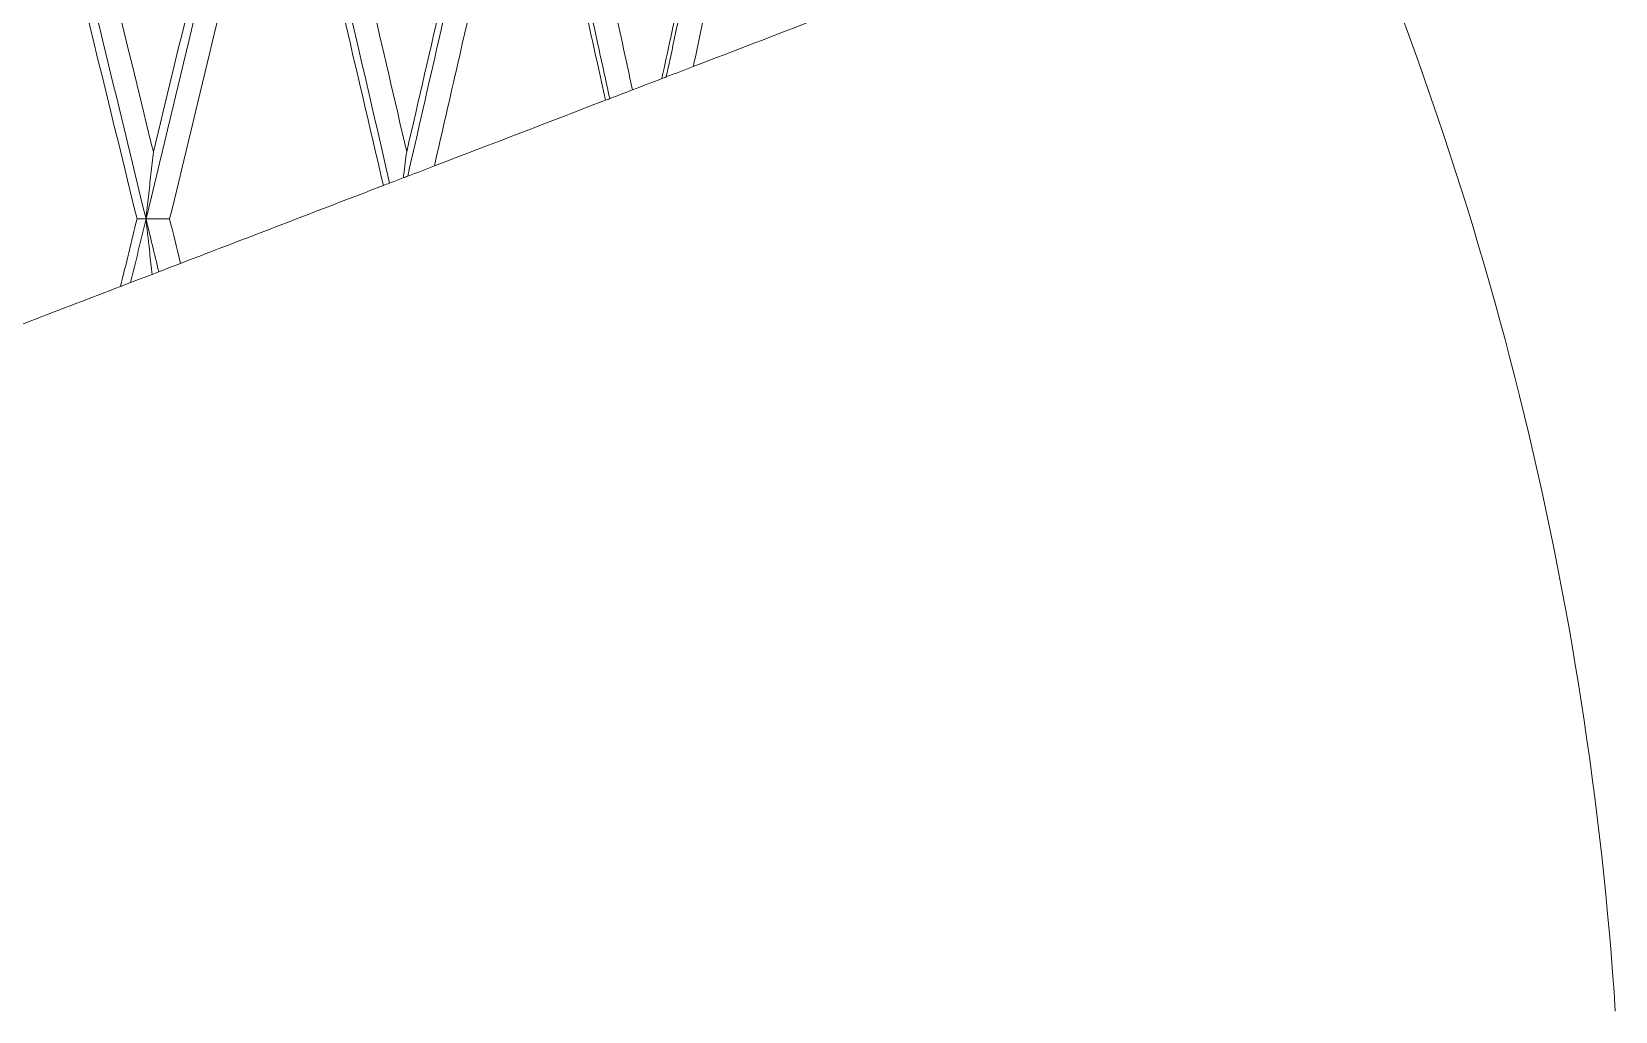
# Model space of a CAD drawing. Extents: x 1661 to 2451, y 0 to 579.
# Drawn here: x 2173.46 to 2182.55, y 425.28 to 430.9 of the extents above; entities that cross this region are included whole.
import ezdxf

# ---------------------------------------------------------------- set-up
doc = ezdxf.new("R2010")
doc.units = 0
doc.header["$LTSCALE"] = 10
doc.header["$MEASUREMENT"] = 0
doc.layers.add('1', color=7, linetype='CONTINUOUS')
doc.layers.add('2', color=7, linetype='CONTINUOUS', true_color=0xffffff)

msp = doc.modelspace()

# ---------------------------------------------------------------- linework, layer by layer
at = {"layer": '1', "color": 7, "linetype": 'Continuous', "lineweight": 18}
msp.add_arc((2162.5916, 423.9839), 20, 3.71754, 24.22934, dxfattribs=at)
at = {"layer": '2', "color": 7, "linetype": 'Continuous', "lineweight": 18}
for points in [[(2173.3632, 432.8887), (2173.4472, 432.5497), (2173.6148, 431.871), (2173.8644, 430.8512), (2174.0298, 430.1704), (2174.1122, 429.8297)], [(2173.4965, 432.8887), (2173.5702, 432.5922), (2173.7173, 431.9988), (2173.9366, 431.1075), (2174.0819, 430.5124), (2174.1543, 430.2147)], [(2174.8445, 432.8887), (2174.7641, 432.5497), (2174.6028, 431.8711), (2174.3586, 430.851), (2174.1945, 430.1703), (2174.1122, 429.8297)], [(2174.7993, 432.8887), (2174.7285, 432.5922), (2174.5862, 431.9988), (2174.3712, 431.1075), (2174.2268, 430.5124), (2174.1543, 430.2147)], [(2174.9823, 432.8887), (2175.0527, 432.5922), (2175.1931, 431.9988), (2175.402, 431.1075), (2175.5403, 430.5124), (2175.6091, 430.2147)], [(2175.6091, 430.2147), (2175.678, 430.5124), (2175.8151, 431.1075), (2176.0189, 431.9988), (2176.1536, 432.5922), (2176.2206, 432.8887)], [(2173.401, 432.5048), (2173.4749, 432.2081), (2173.6223, 431.6145), (2173.8422, 430.7228), (2173.9879, 430.1275), (2174.0605, 429.8297)], [(2174.891, 432.5048), (2174.8203, 432.2081), (2174.6784, 431.6145), (2174.4641, 430.7228), (2174.3201, 430.1275), (2174.2479, 429.8297)], [(2177.2548, 430.7045), (2177.4924, 430.7957), (2177.7256, 430.8852), (2177.9541, 430.9729)], [(2177.0997, 430.6449), (2177.1514, 430.6648), (2177.2031, 430.6846), (2177.2548, 430.7045)], [(2176.906, 430.5706), (2176.9624, 430.5922), (2177.0185, 430.6138), (2177.0745, 430.6352)], [(2177.0745, 430.6352), (2177.0829, 430.6385), (2177.0913, 430.6417), (2177.0997, 430.6449)], [(2175.7679, 430.1337), (2176.102, 430.262), (2176.4298, 430.3878), (2176.7506, 430.5109)], [(2176.7506, 430.5109), (2176.7587, 430.514), (2176.7669, 430.5172), (2176.775, 430.5203)], [(2176.775, 430.5203), (2176.8187, 430.537), (2176.8623, 430.5538), (2176.906, 430.5706)], [(2174.1543, 430.2147), (2174.1496, 430.172), (2174.1402, 430.0866), (2174.1262, 429.9583), (2174.1168, 429.8726), (2174.1122, 429.8297)], [(2175.5111, 430.0351), (2175.5372, 430.0451), (2175.5633, 430.0551), (2175.5893, 430.0651)], [(2175.5893, 430.0651), (2175.5978, 430.0684), (2175.6063, 430.0716), (2175.6147, 430.0749)], [(2175.6147, 430.0749), (2175.6658, 430.0945), (2175.7168, 430.1141), (2175.7679, 430.1337)], [(2174.3098, 429.574), (2174.7053, 429.7258), (2175.0942, 429.8751), (2175.4754, 430.0214)], [(2175.4754, 430.0214), (2175.4873, 430.026), (2175.4993, 430.0306), (2175.5111, 430.0351)], [(2173.9658, 429.4419), (2173.9974, 429.5712), (2174.029, 429.7005), (2174.0605, 429.8297)], [(2174.0236, 429.4641), (2174.0532, 429.586), (2174.0827, 429.7079), (2174.1122, 429.8297)], [(2174.0605, 429.8297), (2174.0663, 429.8297), (2174.0778, 429.8297), (2174.095, 429.8297), (2174.1064, 429.8297), (2174.1122, 429.8297)], [(2174.2479, 429.8297), (2174.2328, 429.8297), (2174.2026, 429.8297), (2174.1574, 429.8297), (2174.1272, 429.8297), (2174.1122, 429.8297)], [(2174.1122, 429.8297), (2174.1366, 429.7286), (2174.1611, 429.6274), (2174.1855, 429.5263)], [(2174.2479, 429.8297), (2174.2685, 429.7445), (2174.2892, 429.6592), (2174.3098, 429.574)], [(2174.0236, 429.4641), (2174.0647, 429.4799), (2174.1059, 429.4957), (2174.147, 429.5115)], [(2174.147, 429.5115), (2174.1598, 429.5164), (2174.1726, 429.5213), (2174.1855, 429.5263)], [(2174.1855, 429.5263), (2174.2269, 429.5422), (2174.2684, 429.5581), (2174.3098, 429.574)], [(2172.9279, 429.0435), (2173.2779, 429.1779), (2173.6241, 429.3108), (2173.9658, 429.4419)], [(2173.9658, 429.4419), (2173.9851, 429.4494), (2174.0044, 429.4568), (2174.0236, 429.4641)]]:
    msp.add_open_spline(points, degree=3, dxfattribs=at)
for points, knots in [([(2175.5111, 430.0351), (2175.4485, 430.3072), (2175.3069, 430.9196), (2175.0848, 431.871), (2174.9248, 432.5497), (2174.8445, 432.8887)], [0, 0, 0, 0, 0.285454, 0.642727, 1, 1, 1, 1]), ([(2175.6147, 430.0749), (2175.674, 430.3336), (2175.811, 430.9326), (2176.0239, 431.8711), (2176.1764, 432.5497), (2176.2523, 432.8887)], [0, 0, 0, 0, 0.275365, 0.637682, 1, 1, 1, 1]), ([(2176.2523, 432.8887), (2176.3282, 432.5497), (2176.4792, 431.871), (2176.6528, 431.081), (2176.751, 430.6305), (2176.775, 430.5203)], [0, 0, 0, 0, 0.430297, 0.860595, 1, 1, 1, 1]), ([(2176.3934, 432.8887), (2176.4599, 432.5922), (2176.5922, 431.9988), (2176.7628, 431.2259), (2176.867, 430.7495), (2176.906, 430.5706)], [0, 0, 0, 0, 0.384399, 0.768799, 1, 1, 1, 1]), ([(2177.5556, 432.8887), (2177.493, 432.5922), (2177.3673, 431.9988), (2177.2065, 431.2474), (2177.1085, 430.7926), (2177.0745, 430.6352)], [0, 0, 0, 0, 0.395413, 0.790825, 1, 1, 1, 1]), ([(2177.5736, 432.8887), (2177.5029, 432.5497), (2177.3605, 431.8711), (2177.2017, 431.1224), (2177.1144, 430.7136), (2177.0997, 430.6449)], [0, 0, 0, 0, 0.454185, 0.90837, 1, 1, 1, 1]), ([(2174.891, 432.5048), (2174.9616, 432.2081), (2175.1025, 431.6145), (2175.2971, 430.7865), (2175.4211, 430.2553), (2175.4754, 430.0214)], [0, 0, 0, 0, 0.359014, 0.718028, 1, 1, 1, 1]), ([(2175.7679, 430.1337), (2175.8131, 430.3301), (2175.9262, 430.8239), (2176.1063, 431.6145), (2176.2404, 432.2081), (2176.3072, 432.5048)], [0, 0, 0, 0, 0.248032, 0.624016, 1, 1, 1, 1]), ([(2176.3072, 432.5048), (2176.3739, 432.2081), (2176.5068, 431.6145), (2176.6541, 430.9495), (2176.7351, 430.5815), (2176.7506, 430.5109)], [0, 0, 0, 0, 0.446992, 0.893983, 1, 1, 1, 1]), ([(2177.6363, 432.5048), (2177.5741, 432.2081), (2177.4489, 431.6145), (2177.3211, 431.014), (2177.2561, 430.7105), (2177.2548, 430.7045)], [0, 0, 0, 0, 0.494982, 0.989964, 1, 1, 1, 1]), ([(2175.6091, 430.2147), (2175.6035, 430.172), (2175.5969, 430.1222), (2175.5903, 430.0723), (2175.5893, 430.0651)], [0, 0, 0, 0, 0.856716, 1, 1, 1, 1]), ([(2174.147, 429.5115), (2174.1447, 429.5319), (2174.1378, 429.5951), (2174.1262, 429.7011), (2174.1168, 429.7869), (2174.1122, 429.8297)], [0, 0, 0, 0, 0.19314, 0.59657, 1, 1, 1, 1])]:
    msp.add_open_spline(points, degree=3, knots=knots, dxfattribs=at)

doc.saveas('drawing.dxf')
